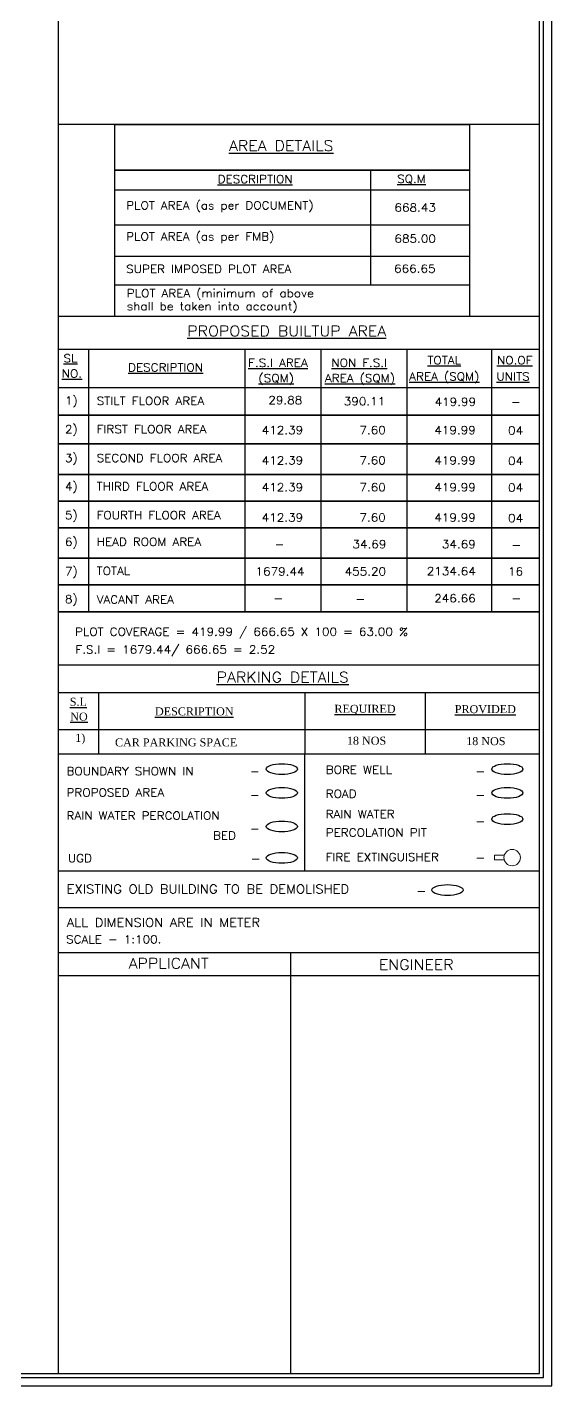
# Model space of a CAD drawing. Header units: metres. Extents: x 6 to 169, y 61 to 125.
# Drawn here: x 95.95 to 110.95, y 64.51 to 103.32 of the extents above; entities that cross this region are included whole.
import ezdxf
from ezdxf.enums import TextEntityAlignment as Align

# ---------------------------------------------------------------- set-up
doc = ezdxf.new("R2010")
doc.units = ezdxf.units.M
doc.header["$MEASUREMENT"] = 0
doc.layers.get('0').update_dxf_attribs({"lineweight": 5})
doc.styles.add('ROMAND', font='romand.shx', dxfattribs={"width": 0.75})
doc.styles.add('STYLE2', font='times.ttf')

msp = doc.modelspace()

# ---------------------------------------------------------------- linework, layer by layer
at = {"lineweight": -3}
for p, q in [((96.83492, 104.89193), (96.83492, 64.86383)), ((110.59606, 100.54619), (96.83492, 100.54619)), ((105.76223, 99.23682), (105.76223, 95.95867)), ((98.45507, 98.67231), (108.58956, 98.67231)), ((98.45507, 98.67231), (108.58956, 98.67231)), ((98.45507, 98.67231), (108.58956, 98.67231)), ((98.45507, 97.67449), (108.58956, 97.67449)), ((98.45507, 96.78589), (108.58956, 96.78589)), ((98.45507, 96.78589), (108.58956, 96.78589)), ((98.45507, 95.95867), (108.58956, 95.95867)), ((96.83492, 95.06405), (96.83492, 85.11278)), ((96.83492, 95.06405), (110.59606, 95.06405)), ((98.45507, 95.06405), (108.58956, 95.06405)), ((96.83492, 94.12783), (110.59606, 94.12783)), ((97.70763, 94.12783), (97.70763, 86.62099)), ((102.16879, 94.12783), (102.16879, 86.62099)), ((110.59606, 93.02457), (96.83492, 93.02457)), ((96.83492, 85.11278), (110.59606, 85.11278)), ((96.83492, 84.31953), (110.59606, 84.31953)), ((97.9917, 84.31953), (97.9917, 82.56723)), ((103.89205, 84.31953), (103.89205, 82.56723)), ((107.32802, 84.31953), (107.32802, 82.56723)), ((96.83492, 83.2609), (110.59606, 83.2609)), ((96.83492, 82.56723), (110.59606, 82.56723)), ((103.89205, 79.22119), (103.89205, 82.56723)), ((96.83492, 79.22119), (110.59606, 79.22119)), ((96.83492, 78.17497), (110.59606, 78.17497)), ((96.83492, 76.89241), (110.59606, 76.89241)), ((103.47736, 76.89241), (103.47736, 64.86383)), ((96.83492, 76.2367), (110.59606, 76.2367))]:
    msp.add_line(p, q, dxfattribs=at)
for p, q in [((109.58789, 79.66959), (109.3052, 79.66959)), ((109.3052, 79.53583), (109.3052, 79.66959)), ((109.58789, 79.53583), (109.3052, 79.53583))]:
    msp.add_line(p, q)
for points in [[(5.6191, 124.51383), (5.6191, 64.51383), (110.94606, 64.51383), (110.94606, 124.51383)], [(5.8591, 124.27383), (5.8591, 64.75383), (110.70606, 64.75383), (110.70606, 124.27383)], [(5.9691, 124.16383), (5.9691, 64.86383), (110.59606, 64.86383), (110.59606, 124.16383)], [(98.45507, 100.54619), (108.58956, 100.54619), (108.58956, 99.23682), (98.45507, 99.23682)], [(96.83492, 92.23677), (110.59606, 92.23677), (110.59606, 92.23677), (96.83492, 92.23677)], [(96.83492, 91.41993), (110.59606, 91.41993), (110.59606, 91.41993), (96.83492, 91.41993)], [(96.83492, 90.54843), (110.59606, 90.54843), (110.59606, 90.54843), (96.83492, 90.54843)], [(96.83492, 89.78675), (110.59606, 89.78675), (110.59606, 89.78675), (96.83492, 89.78675)], [(96.83492, 89.02507), (110.59606, 89.02507), (110.59606, 89.02507), (96.83492, 89.02507)], [(96.83492, 88.15357), (110.59606, 88.15357), (110.59606, 88.15357), (96.83492, 88.15357)], [(96.83492, 87.39189), (110.59606, 87.39189), (110.59606, 87.39189), (96.83492, 87.39189)], [(96.83492, 86.62099), (110.59606, 86.62099), (110.59606, 86.62099), (96.83492, 86.62099)]]:
    msp.add_lwpolyline(points, close=True, dxfattribs=at)
for points in [[(98.45507, 95.06405), (98.45507, 99.23682), (108.58956, 99.23682), (108.58956, 95.06405)], [(104.34099, 94.12783), (104.34099, 86.62099)], [(106.79898, 94.12783), (106.79898, 86.62099)], [(109.22493, 94.12783), (109.22493, 86.62099)]]:
    msp.add_lwpolyline(points, dxfattribs=at)
msp.add_circle((109.8122, 79.60271), 0.23407)
for centre in [(103.23015, 82.13045), (109.67405, 82.13045), (103.23015, 81.45165), (109.67405, 81.45165), (109.67405, 80.70193), (103.23015, 80.49234), (103.23015, 79.5953), (107.96479, 78.67511)]:
    msp.add_ellipse(centre, major_axis=(-0.44583, 0), ratio=0.3474453, dxfattribs=at)

# ---------------------------------------------------------------- texts
at = {"lineweight": -3, "style": 'ROMAND', "width": 1.1}
for s, height, p in [('%%uAREA DETAILS', 0.3, (101.72049, 99.78781)), ('%%UDESCRIPTION', 0.2286, (101.39499, 98.86843)), ('%%USQ.M', 0.2286, (106.52586, 98.8745)), ('PLOT AREA (as per DOCUMENT)', 0.2286, (98.78257, 98.11874)), ('PLOT AREA (as per FMB)', 0.2286, (98.78257, 97.23014)), ('SUPER IMPOSED PLOT AREA', 0.2286, (98.78257, 96.3021)), ('PLOT AREA (minimum of above', 0.2286, (98.79998, 95.6101)), ('shall be taken into account)', 0.2286, (98.79998, 95.23768)), ('%%UPROPOSED BUILTUP AREA', 0.3, (100.52798, 94.49678)), ('%%USL', 0.2286, (96.99073, 93.74978)), ('%%UTOTAL', 0.2286, (107.3901, 93.6951)), ('%%UNO.OF', 0.2286, (109.3775, 93.6951)), ('%%UNO.', 0.2286, (96.93945, 93.31382)), ('%%UDESCRIPTION', 0.2286, (98.83513, 93.49039)), ('%%UF.S.I AREA', 0.2286, (102.268, 93.6207)), ('%%UNON F.S.I', 0.2286, (104.64569, 93.6207)), ('%%U(SQM)', 0.2286, (102.56184, 93.18474)), ('%%UAREA (SQM)', 0.2286, (104.46216, 93.18474)), ('%%UAREA (SQM)', 0.2286, (106.87097, 93.2322)), ('%%UUNITS', 0.2286, (109.364, 93.2322)), ('1)', 0.2286, (97.03221, 92.54096)), ('STILT FLOOR AREA', 0.2286, (97.9382, 92.53457)), ('2)', 0.2286, (97.03221, 91.72646)), ('FIRST FLOOR AREA', 0.2286, (97.9382, 91.72646)), ('3)', 0.2286, (97.03221, 90.90223)), ('SECOND FLOOR AREA', 0.2286, (97.9382, 90.90223)), ('4)', 0.2286, (97.03221, 90.09329)), ('THIRD FLOOR AREA', 0.2286, (97.9382, 90.09329)), ('5)', 0.2286, (97.03221, 89.26905)), ('FOURTH FLOOR AREA', 0.2286, (97.9382, 89.26905)), ('6)', 0.2286, (97.03221, 88.50738)), ('HEAD ROOM AREA', 0.2286, (97.9382, 88.50738)), ('7)', 0.2286, (97.03221, 87.66534)), ('TOTAL', 0.2286, (97.9382, 87.67536)), ('8)', 0.2286, (97.03221, 86.87318)), ('VACANT AREA', 0.2286, (97.9382, 86.85755)), ('PLOT COVERAGE = 419.99 / 666.65 X 100 = 63.00 %%%', 0.2286, (97.31808, 85.94028)), ('F.S.I = 1679.44/ 666.65 = 2.52', 0.2286, (97.33004, 85.43053)), ('%%UPARKING DETAILS', 0.3, (101.36689, 84.60832)), ('BOUNDARY SHOWN IN', 0.2286, (97.07728, 81.95772)), ('-', 0.2286, (102.31804, 81.95772)), ('BORE WELL', 0.2286, (104.48328, 81.99856)), ('-', 0.2286, (108.76194, 81.95772)), ('PROPOSED AREA', 0.2286, (97.07728, 81.34707)), ('ROAD', 0.2286, (104.48328, 81.31127)), ('-', 0.2286, (102.31804, 81.27892)), ('-', 0.2286, (108.76194, 81.27892)), ('RAIN WATER PERCOLATION', 0.2286, (97.07728, 80.68719)), ('RAIN WATER', 0.2286, (104.48328, 80.72983)), (' BED', 0.2286, (101.08914, 80.12016)), ('-', 0.2286, (102.31804, 80.31961)), ('PERCOLATION PIT', 0.2286, (104.48328, 80.20401)), ('-', 0.2286, (108.76194, 80.5292)), ('UGD', 0.2286, (97.11591, 79.47256)), ('-', 0.2286, (102.34315, 79.46107)), ('FIRE EXTINGUISHER', 0.2286, (104.48328, 79.50412)), ('-', 0.2286, (108.76194, 79.48739)), ('EXISTING OLD BUILDING TO BE DEMOLISHED', 0.25, (97.08173, 78.58112)), ('-', 0.2286, (107.07778, 78.54088)), ('ALL DIMENSION ARE IN METER', 0.25, (97.08173, 77.62275)), ('SCALE - 1:100.', 0.2286, (97.06418, 77.15315)), ('APPLICANT', 0.3, (98.85259, 76.42993)), ('ENGINEER', 0.3, (106.0053, 76.39628))]:
    msp.add_text(s, height=height, dxfattribs=at).set_placement(p)
for s, p in [('668.43', (107.63347, 98.05704)), ('685.00', (107.63347, 97.16844)), ('666.65', (107.62275, 96.31021)), ('29.88', (103.81467, 92.55566)), ('390.11', (106.1858, 92.52278)), ('419.99', (108.78029, 92.50738)), ('-', (110.05673, 92.50738)), ('412.39', (103.84108, 91.70059)), ('7.60', (106.2012, 91.70059)), ('419.99', (108.77286, 91.70059)), ('04', (110.12531, 91.69053)), ('412.39', (103.84108, 90.83567)), ('7.60', (106.2012, 90.83567)), ('419.99', (108.77286, 90.83567)), ('04', (110.12531, 90.81903)), ('412.39', (103.84108, 90.06741)), ('7.60', (106.2012, 90.06741)), ('419.99', (108.77286, 90.06741)), ('04', (110.12531, 90.05735)), ('412.39', (103.84108, 89.2025)), ('7.60', (106.2012, 89.2025)), ('419.99', (108.77286, 89.2025)), ('04', (110.12531, 89.18585)), ('-', (103.30467, 88.44082)), ('34.69', (106.21765, 88.44082)), ('34.69', (108.77286, 88.44082)), ('-', (110.07066, 88.42417)), ('1679.44', (103.87932, 87.66352)), ('455.20', (106.20929, 87.66167)), ('2134.64', (108.77286, 87.6699)), ('16', (110.12531, 87.66249)), ('-', (103.26903, 86.89695)), ('-', (105.61331, 86.87569)), ('246.66', (108.77001, 86.89521)), ('-', (110.07066, 86.89951))]:
    msp.add_text(s, height=0.2286, dxfattribs=at).set_placement(p, align=Align.RIGHT)
at = {"lineweight": -3, "style": 'STYLE2'}
for s, p in [('%%US.L', (97.17055, 83.9402)), ('%%UDESCRIPTION', (99.60578, 83.66437)), ('%%UREQUIRED', (104.73446, 83.73796)), ('%%UPROVIDED', (108.17298, 83.72952)), ('%%UNO', (97.18376, 83.51576)), ('1)', (97.32708, 82.90857)), ('18 NOS', (105.09015, 82.8279)), (' CAR PARKING SPACE', (98.37682, 82.77926)), ('18 NOS', (108.49912, 82.81497))]:
    msp.add_text(s, height=0.2286, dxfattribs=at).set_placement(p)

doc.saveas('drawing.dxf')
